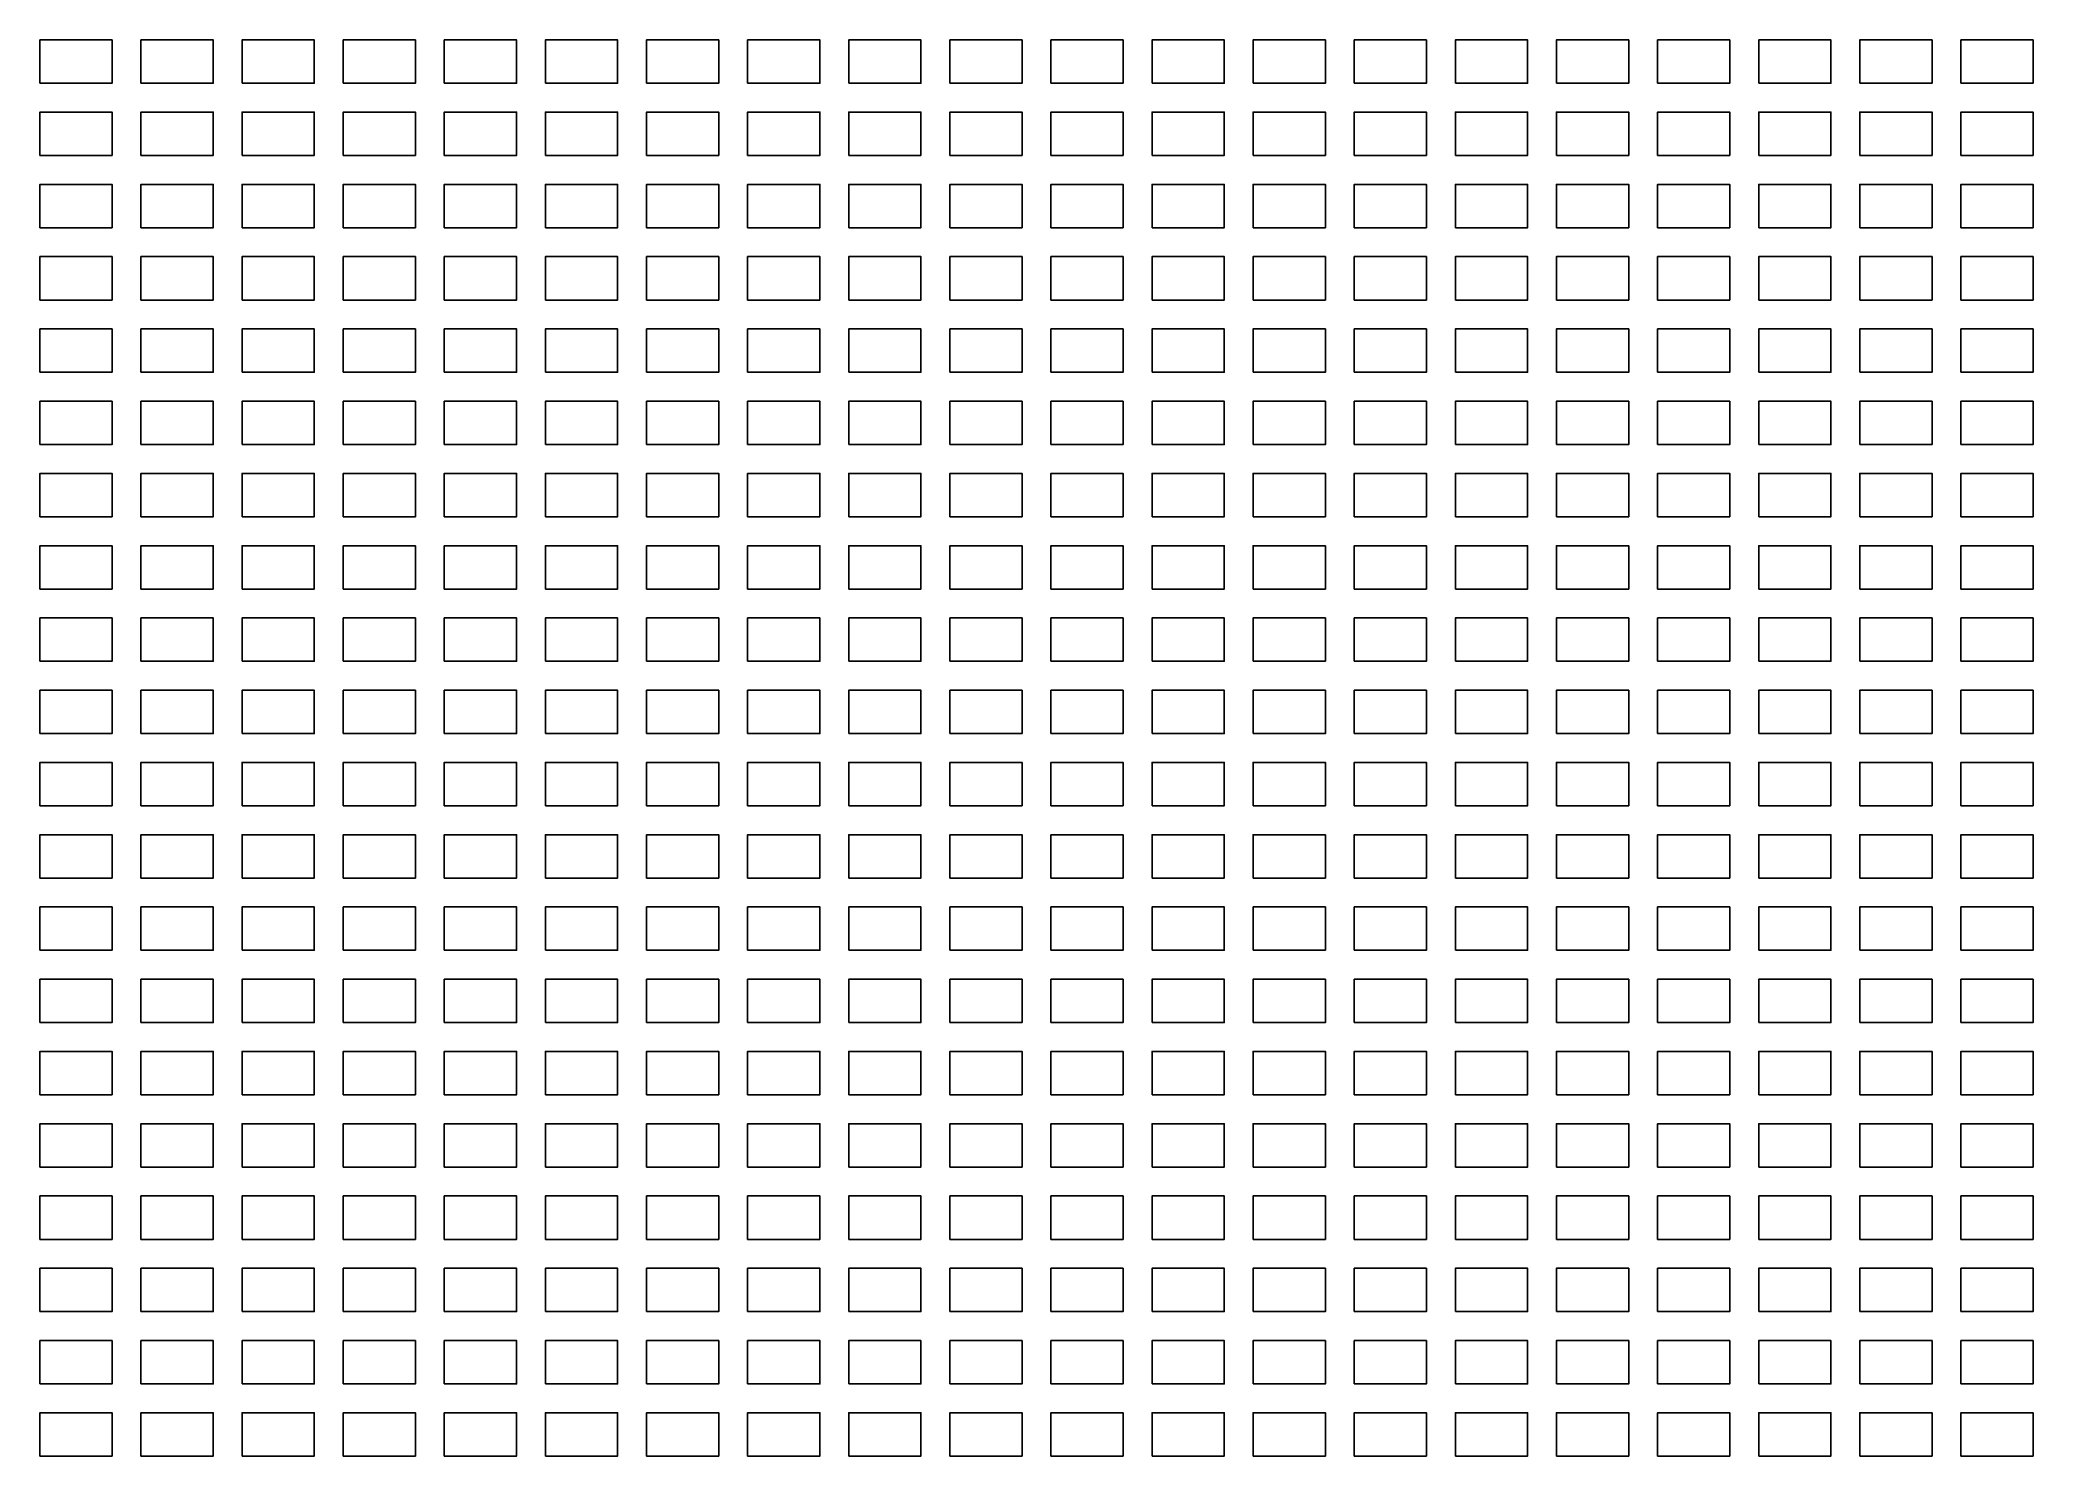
# Model space of a CAD drawing. Header units: millimetres. Extents: x 0 to 552, y 0 to 392.
import ezdxf

# ---------------------------------------------------------------- set-up
doc = ezdxf.new("R2010")
doc.units = ezdxf.units.MM

msp = doc.modelspace()

# ---------------------------------------------------------------- linework, layer by layer
at = {"layer": 'CUT'}
for points in [[(0, 380), (20, 380), (20, 392), (0, 392)], [(28, 380), (48, 380), (48, 392), (28, 392)], [(56, 380), (76, 380), (76, 392), (56, 392)], [(84, 380), (104, 380), (104, 392), (84, 392)], [(112, 380), (132, 380), (132, 392), (112, 392)], [(140, 380), (160, 380), (160, 392), (140, 392)], [(168, 380), (188, 380), (188, 392), (168, 392)], [(196, 380), (216, 380), (216, 392), (196, 392)], [(224, 380), (244, 380), (244, 392), (224, 392)], [(252, 380), (272, 380), (272, 392), (252, 392)], [(280, 380), (300, 380), (300, 392), (280, 392)], [(308, 380), (328, 380), (328, 392), (308, 392)], [(336, 380), (356, 380), (356, 392), (336, 392)], [(364, 380), (384, 380), (384, 392), (364, 392)], [(392, 380), (412, 380), (412, 392), (392, 392)], [(420, 380), (440, 380), (440, 392), (420, 392)], [(448, 380), (468, 380), (468, 392), (448, 392)], [(476, 380), (496, 380), (496, 392), (476, 392)], [(504, 380), (524, 380), (524, 392), (504, 392)], [(532, 380), (552, 380), (552, 392), (532, 392)], [(0, 360), (20, 360), (20, 372), (0, 372)], [(28, 360), (48, 360), (48, 372), (28, 372)], [(56, 360), (76, 360), (76, 372), (56, 372)], [(84, 360), (104, 360), (104, 372), (84, 372)], [(112, 360), (132, 360), (132, 372), (112, 372)], [(140, 360), (160, 360), (160, 372), (140, 372)], [(168, 360), (188, 360), (188, 372), (168, 372)], [(196, 360), (216, 360), (216, 372), (196, 372)], [(224, 360), (244, 360), (244, 372), (224, 372)], [(252, 360), (272, 360), (272, 372), (252, 372)], [(280, 360), (300, 360), (300, 372), (280, 372)], [(308, 360), (328, 360), (328, 372), (308, 372)], [(336, 360), (356, 360), (356, 372), (336, 372)], [(364, 360), (384, 360), (384, 372), (364, 372)], [(392, 360), (412, 360), (412, 372), (392, 372)], [(420, 360), (440, 360), (440, 372), (420, 372)], [(448, 360), (468, 360), (468, 372), (448, 372)], [(476, 360), (496, 360), (496, 372), (476, 372)], [(504, 360), (524, 360), (524, 372), (504, 372)], [(532, 360), (552, 360), (552, 372), (532, 372)], [(0, 340), (20, 340), (20, 352), (0, 352)], [(28, 340), (48, 340), (48, 352), (28, 352)], [(56, 340), (76, 340), (76, 352), (56, 352)], [(84, 340), (104, 340), (104, 352), (84, 352)], [(112, 340), (132, 340), (132, 352), (112, 352)], [(140, 340), (160, 340), (160, 352), (140, 352)], [(168, 340), (188, 340), (188, 352), (168, 352)], [(196, 340), (216, 340), (216, 352), (196, 352)], [(224, 340), (244, 340), (244, 352), (224, 352)], [(252, 340), (272, 340), (272, 352), (252, 352)], [(280, 340), (300, 340), (300, 352), (280, 352)], [(308, 340), (328, 340), (328, 352), (308, 352)], [(336, 340), (356, 340), (356, 352), (336, 352)], [(364, 340), (384, 340), (384, 352), (364, 352)], [(392, 340), (412, 340), (412, 352), (392, 352)], [(420, 340), (440, 340), (440, 352), (420, 352)], [(448, 340), (468, 340), (468, 352), (448, 352)], [(476, 340), (496, 340), (496, 352), (476, 352)], [(504, 340), (524, 340), (524, 352), (504, 352)], [(532, 340), (552, 340), (552, 352), (532, 352)], [(0, 320), (20, 320), (20, 332), (0, 332)], [(28, 320), (48, 320), (48, 332), (28, 332)], [(56, 320), (76, 320), (76, 332), (56, 332)], [(84, 320), (104, 320), (104, 332), (84, 332)], [(112, 320), (132, 320), (132, 332), (112, 332)], [(140, 320), (160, 320), (160, 332), (140, 332)], [(168, 320), (188, 320), (188, 332), (168, 332)], [(196, 320), (216, 320), (216, 332), (196, 332)], [(224, 320), (244, 320), (244, 332), (224, 332)], [(252, 320), (272, 320), (272, 332), (252, 332)], [(280, 320), (300, 320), (300, 332), (280, 332)], [(308, 320), (328, 320), (328, 332), (308, 332)], [(336, 320), (356, 320), (356, 332), (336, 332)], [(364, 320), (384, 320), (384, 332), (364, 332)], [(392, 320), (412, 320), (412, 332), (392, 332)], [(420, 320), (440, 320), (440, 332), (420, 332)], [(448, 320), (468, 320), (468, 332), (448, 332)], [(476, 320), (496, 320), (496, 332), (476, 332)], [(504, 320), (524, 320), (524, 332), (504, 332)], [(532, 320), (552, 320), (552, 332), (532, 332)], [(0, 300), (20, 300), (20, 312), (0, 312)], [(28, 300), (48, 300), (48, 312), (28, 312)], [(56, 300), (76, 300), (76, 312), (56, 312)], [(84, 300), (104, 300), (104, 312), (84, 312)], [(112, 300), (132, 300), (132, 312), (112, 312)], [(140, 300), (160, 300), (160, 312), (140, 312)], [(168, 300), (188, 300), (188, 312), (168, 312)], [(196, 300), (216, 300), (216, 312), (196, 312)], [(224, 300), (244, 300), (244, 312), (224, 312)], [(252, 300), (272, 300), (272, 312), (252, 312)], [(280, 300), (300, 300), (300, 312), (280, 312)], [(308, 300), (328, 300), (328, 312), (308, 312)], [(336, 300), (356, 300), (356, 312), (336, 312)], [(364, 300), (384, 300), (384, 312), (364, 312)], [(392, 300), (412, 300), (412, 312), (392, 312)], [(420, 300), (440, 300), (440, 312), (420, 312)], [(448, 300), (468, 300), (468, 312), (448, 312)], [(476, 300), (496, 300), (496, 312), (476, 312)], [(504, 300), (524, 300), (524, 312), (504, 312)], [(532, 300), (552, 300), (552, 312), (532, 312)], [(0, 280), (20, 280), (20, 292), (0, 292)], [(28, 280), (48, 280), (48, 292), (28, 292)], [(56, 280), (76, 280), (76, 292), (56, 292)], [(84, 280), (104, 280), (104, 292), (84, 292)], [(112, 280), (132, 280), (132, 292), (112, 292)], [(140, 280), (160, 280), (160, 292), (140, 292)], [(168, 280), (188, 280), (188, 292), (168, 292)], [(196, 280), (216, 280), (216, 292), (196, 292)], [(224, 280), (244, 280), (244, 292), (224, 292)], [(252, 280), (272, 280), (272, 292), (252, 292)], [(280, 280), (300, 280), (300, 292), (280, 292)], [(308, 280), (328, 280), (328, 292), (308, 292)], [(336, 280), (356, 280), (356, 292), (336, 292)], [(364, 280), (384, 280), (384, 292), (364, 292)], [(392, 280), (412, 280), (412, 292), (392, 292)], [(420, 280), (440, 280), (440, 292), (420, 292)], [(448, 280), (468, 280), (468, 292), (448, 292)], [(476, 280), (496, 280), (496, 292), (476, 292)], [(504, 280), (524, 280), (524, 292), (504, 292)], [(532, 280), (552, 280), (552, 292), (532, 292)], [(0, 260), (20, 260), (20, 272), (0, 272)], [(28, 260), (48, 260), (48, 272), (28, 272)], [(56, 260), (76, 260), (76, 272), (56, 272)], [(84, 260), (104, 260), (104, 272), (84, 272)], [(112, 260), (132, 260), (132, 272), (112, 272)], [(140, 260), (160, 260), (160, 272), (140, 272)], [(168, 260), (188, 260), (188, 272), (168, 272)], [(196, 260), (216, 260), (216, 272), (196, 272)], [(224, 260), (244, 260), (244, 272), (224, 272)], [(252, 260), (272, 260), (272, 272), (252, 272)], [(280, 260), (300, 260), (300, 272), (280, 272)], [(308, 260), (328, 260), (328, 272), (308, 272)], [(336, 260), (356, 260), (356, 272), (336, 272)], [(364, 260), (384, 260), (384, 272), (364, 272)], [(392, 260), (412, 260), (412, 272), (392, 272)], [(420, 260), (440, 260), (440, 272), (420, 272)], [(448, 260), (468, 260), (468, 272), (448, 272)], [(476, 260), (496, 260), (496, 272), (476, 272)], [(504, 260), (524, 260), (524, 272), (504, 272)], [(532, 260), (552, 260), (552, 272), (532, 272)], [(0, 240), (20, 240), (20, 252), (0, 252)], [(28, 240), (48, 240), (48, 252), (28, 252)], [(56, 240), (76, 240), (76, 252), (56, 252)], [(84, 240), (104, 240), (104, 252), (84, 252)], [(112, 240), (132, 240), (132, 252), (112, 252)], [(140, 240), (160, 240), (160, 252), (140, 252)], [(168, 240), (188, 240), (188, 252), (168, 252)], [(196, 240), (216, 240), (216, 252), (196, 252)], [(224, 240), (244, 240), (244, 252), (224, 252)], [(252, 240), (272, 240), (272, 252), (252, 252)], [(280, 240), (300, 240), (300, 252), (280, 252)], [(308, 240), (328, 240), (328, 252), (308, 252)], [(336, 240), (356, 240), (356, 252), (336, 252)], [(364, 240), (384, 240), (384, 252), (364, 252)], [(392, 240), (412, 240), (412, 252), (392, 252)], [(420, 240), (440, 240), (440, 252), (420, 252)], [(448, 240), (468, 240), (468, 252), (448, 252)], [(476, 240), (496, 240), (496, 252), (476, 252)], [(504, 240), (524, 240), (524, 252), (504, 252)], [(532, 240), (552, 240), (552, 252), (532, 252)], [(0, 220), (20, 220), (20, 232), (0, 232)], [(28, 220), (48, 220), (48, 232), (28, 232)], [(56, 220), (76, 220), (76, 232), (56, 232)], [(84, 220), (104, 220), (104, 232), (84, 232)], [(112, 220), (132, 220), (132, 232), (112, 232)], [(140, 220), (160, 220), (160, 232), (140, 232)], [(168, 220), (188, 220), (188, 232), (168, 232)], [(196, 220), (216, 220), (216, 232), (196, 232)], [(224, 220), (244, 220), (244, 232), (224, 232)], [(252, 220), (272, 220), (272, 232), (252, 232)], [(280, 220), (300, 220), (300, 232), (280, 232)], [(308, 220), (328, 220), (328, 232), (308, 232)], [(336, 220), (356, 220), (356, 232), (336, 232)], [(364, 220), (384, 220), (384, 232), (364, 232)], [(392, 220), (412, 220), (412, 232), (392, 232)], [(420, 220), (440, 220), (440, 232), (420, 232)], [(448, 220), (468, 220), (468, 232), (448, 232)], [(476, 220), (496, 220), (496, 232), (476, 232)], [(504, 220), (524, 220), (524, 232), (504, 232)], [(532, 220), (552, 220), (552, 232), (532, 232)], [(0, 200), (20, 200), (20, 212), (0, 212)], [(28, 200), (48, 200), (48, 212), (28, 212)], [(56, 200), (76, 200), (76, 212), (56, 212)], [(84, 200), (104, 200), (104, 212), (84, 212)], [(112, 200), (132, 200), (132, 212), (112, 212)], [(140, 200), (160, 200), (160, 212), (140, 212)], [(168, 200), (188, 200), (188, 212), (168, 212)], [(196, 200), (216, 200), (216, 212), (196, 212)], [(224, 200), (244, 200), (244, 212), (224, 212)], [(252, 200), (272, 200), (272, 212), (252, 212)], [(280, 200), (300, 200), (300, 212), (280, 212)], [(308, 200), (328, 200), (328, 212), (308, 212)], [(336, 200), (356, 200), (356, 212), (336, 212)], [(364, 200), (384, 200), (384, 212), (364, 212)], [(392, 200), (412, 200), (412, 212), (392, 212)], [(420, 200), (440, 200), (440, 212), (420, 212)], [(448, 200), (468, 200), (468, 212), (448, 212)], [(476, 200), (496, 200), (496, 212), (476, 212)], [(504, 200), (524, 200), (524, 212), (504, 212)], [(532, 200), (552, 200), (552, 212), (532, 212)], [(0, 180), (20, 180), (20, 192), (0, 192)], [(28, 180), (48, 180), (48, 192), (28, 192)], [(56, 180), (76, 180), (76, 192), (56, 192)], [(84, 180), (104, 180), (104, 192), (84, 192)], [(112, 180), (132, 180), (132, 192), (112, 192)], [(140, 180), (160, 180), (160, 192), (140, 192)], [(168, 180), (188, 180), (188, 192), (168, 192)], [(196, 180), (216, 180), (216, 192), (196, 192)], [(224, 180), (244, 180), (244, 192), (224, 192)], [(252, 180), (272, 180), (272, 192), (252, 192)], [(280, 180), (300, 180), (300, 192), (280, 192)], [(308, 180), (328, 180), (328, 192), (308, 192)], [(336, 180), (356, 180), (356, 192), (336, 192)], [(364, 180), (384, 180), (384, 192), (364, 192)], [(392, 180), (412, 180), (412, 192), (392, 192)], [(420, 180), (440, 180), (440, 192), (420, 192)], [(448, 180), (468, 180), (468, 192), (448, 192)], [(476, 180), (496, 180), (496, 192), (476, 192)], [(504, 180), (524, 180), (524, 192), (504, 192)], [(532, 180), (552, 180), (552, 192), (532, 192)], [(0, 160), (20, 160), (20, 172), (0, 172)], [(28, 160), (48, 160), (48, 172), (28, 172)], [(56, 160), (76, 160), (76, 172), (56, 172)], [(84, 160), (104, 160), (104, 172), (84, 172)], [(112, 160), (132, 160), (132, 172), (112, 172)], [(140, 160), (160, 160), (160, 172), (140, 172)], [(168, 160), (188, 160), (188, 172), (168, 172)], [(196, 160), (216, 160), (216, 172), (196, 172)], [(224, 160), (244, 160), (244, 172), (224, 172)], [(252, 160), (272, 160), (272, 172), (252, 172)], [(280, 160), (300, 160), (300, 172), (280, 172)], [(308, 160), (328, 160), (328, 172), (308, 172)], [(336, 160), (356, 160), (356, 172), (336, 172)], [(364, 160), (384, 160), (384, 172), (364, 172)], [(392, 160), (412, 160), (412, 172), (392, 172)], [(420, 160), (440, 160), (440, 172), (420, 172)], [(448, 160), (468, 160), (468, 172), (448, 172)], [(476, 160), (496, 160), (496, 172), (476, 172)], [(504, 160), (524, 160), (524, 172), (504, 172)], [(532, 160), (552, 160), (552, 172), (532, 172)], [(0, 140), (20, 140), (20, 152), (0, 152)], [(28, 140), (48, 140), (48, 152), (28, 152)], [(56, 140), (76, 140), (76, 152), (56, 152)], [(84, 140), (104, 140), (104, 152), (84, 152)], [(112, 140), (132, 140), (132, 152), (112, 152)], [(140, 140), (160, 140), (160, 152), (140, 152)], [(168, 140), (188, 140), (188, 152), (168, 152)], [(196, 140), (216, 140), (216, 152), (196, 152)], [(224, 140), (244, 140), (244, 152), (224, 152)], [(252, 140), (272, 140), (272, 152), (252, 152)], [(280, 140), (300, 140), (300, 152), (280, 152)], [(308, 140), (328, 140), (328, 152), (308, 152)], [(336, 140), (356, 140), (356, 152), (336, 152)], [(364, 140), (384, 140), (384, 152), (364, 152)], [(392, 140), (412, 140), (412, 152), (392, 152)], [(420, 140), (440, 140), (440, 152), (420, 152)], [(448, 140), (468, 140), (468, 152), (448, 152)], [(476, 140), (496, 140), (496, 152), (476, 152)], [(504, 140), (524, 140), (524, 152), (504, 152)], [(532, 140), (552, 140), (552, 152), (532, 152)], [(0, 120), (20, 120), (20, 132), (0, 132)], [(28, 120), (48, 120), (48, 132), (28, 132)], [(56, 120), (76, 120), (76, 132), (56, 132)], [(84, 120), (104, 120), (104, 132), (84, 132)], [(112, 120), (132, 120), (132, 132), (112, 132)], [(140, 120), (160, 120), (160, 132), (140, 132)], [(168, 120), (188, 120), (188, 132), (168, 132)], [(196, 120), (216, 120), (216, 132), (196, 132)], [(224, 120), (244, 120), (244, 132), (224, 132)], [(252, 120), (272, 120), (272, 132), (252, 132)], [(280, 120), (300, 120), (300, 132), (280, 132)], [(308, 120), (328, 120), (328, 132), (308, 132)], [(336, 120), (356, 120), (356, 132), (336, 132)], [(364, 120), (384, 120), (384, 132), (364, 132)], [(392, 120), (412, 120), (412, 132), (392, 132)], [(420, 120), (440, 120), (440, 132), (420, 132)], [(448, 120), (468, 120), (468, 132), (448, 132)], [(476, 120), (496, 120), (496, 132), (476, 132)], [(504, 120), (524, 120), (524, 132), (504, 132)], [(532, 120), (552, 120), (552, 132), (532, 132)], [(0, 100), (20, 100), (20, 112), (0, 112)], [(28, 100), (48, 100), (48, 112), (28, 112)], [(56, 100), (76, 100), (76, 112), (56, 112)], [(84, 100), (104, 100), (104, 112), (84, 112)], [(112, 100), (132, 100), (132, 112), (112, 112)], [(140, 100), (160, 100), (160, 112), (140, 112)], [(168, 100), (188, 100), (188, 112), (168, 112)], [(196, 100), (216, 100), (216, 112), (196, 112)], [(224, 100), (244, 100), (244, 112), (224, 112)], [(252, 100), (272, 100), (272, 112), (252, 112)], [(280, 100), (300, 100), (300, 112), (280, 112)], [(308, 100), (328, 100), (328, 112), (308, 112)], [(336, 100), (356, 100), (356, 112), (336, 112)], [(364, 100), (384, 100), (384, 112), (364, 112)], [(392, 100), (412, 100), (412, 112), (392, 112)], [(420, 100), (440, 100), (440, 112), (420, 112)], [(448, 100), (468, 100), (468, 112), (448, 112)], [(476, 100), (496, 100), (496, 112), (476, 112)], [(504, 100), (524, 100), (524, 112), (504, 112)], [(532, 100), (552, 100), (552, 112), (532, 112)], [(0, 80), (20, 80), (20, 92), (0, 92)], [(28, 80), (48, 80), (48, 92), (28, 92)], [(56, 80), (76, 80), (76, 92), (56, 92)], [(84, 80), (104, 80), (104, 92), (84, 92)], [(112, 80), (132, 80), (132, 92), (112, 92)], [(140, 80), (160, 80), (160, 92), (140, 92)], [(168, 80), (188, 80), (188, 92), (168, 92)], [(196, 80), (216, 80), (216, 92), (196, 92)], [(224, 80), (244, 80), (244, 92), (224, 92)], [(252, 80), (272, 80), (272, 92), (252, 92)], [(280, 80), (300, 80), (300, 92), (280, 92)], [(308, 80), (328, 80), (328, 92), (308, 92)], [(336, 80), (356, 80), (356, 92), (336, 92)], [(364, 80), (384, 80), (384, 92), (364, 92)], [(392, 80), (412, 80), (412, 92), (392, 92)], [(420, 80), (440, 80), (440, 92), (420, 92)], [(448, 80), (468, 80), (468, 92), (448, 92)], [(476, 80), (496, 80), (496, 92), (476, 92)], [(504, 80), (524, 80), (524, 92), (504, 92)], [(532, 80), (552, 80), (552, 92), (532, 92)], [(0, 60), (20, 60), (20, 72), (0, 72)], [(28, 60), (48, 60), (48, 72), (28, 72)], [(56, 60), (76, 60), (76, 72), (56, 72)], [(84, 60), (104, 60), (104, 72), (84, 72)], [(112, 60), (132, 60), (132, 72), (112, 72)], [(140, 60), (160, 60), (160, 72), (140, 72)], [(168, 60), (188, 60), (188, 72), (168, 72)], [(196, 60), (216, 60), (216, 72), (196, 72)], [(224, 60), (244, 60), (244, 72), (224, 72)], [(252, 60), (272, 60), (272, 72), (252, 72)], [(280, 60), (300, 60), (300, 72), (280, 72)], [(308, 60), (328, 60), (328, 72), (308, 72)], [(336, 60), (356, 60), (356, 72), (336, 72)], [(364, 60), (384, 60), (384, 72), (364, 72)], [(392, 60), (412, 60), (412, 72), (392, 72)], [(420, 60), (440, 60), (440, 72), (420, 72)], [(448, 60), (468, 60), (468, 72), (448, 72)], [(476, 60), (496, 60), (496, 72), (476, 72)], [(504, 60), (524, 60), (524, 72), (504, 72)], [(532, 60), (552, 60), (552, 72), (532, 72)], [(0, 40), (20, 40), (20, 52), (0, 52)], [(28, 40), (48, 40), (48, 52), (28, 52)], [(56, 40), (76, 40), (76, 52), (56, 52)], [(84, 40), (104, 40), (104, 52), (84, 52)], [(112, 40), (132, 40), (132, 52), (112, 52)], [(140, 40), (160, 40), (160, 52), (140, 52)], [(168, 40), (188, 40), (188, 52), (168, 52)], [(196, 40), (216, 40), (216, 52), (196, 52)], [(224, 40), (244, 40), (244, 52), (224, 52)], [(252, 40), (272, 40), (272, 52), (252, 52)], [(280, 40), (300, 40), (300, 52), (280, 52)], [(308, 40), (328, 40), (328, 52), (308, 52)], [(336, 40), (356, 40), (356, 52), (336, 52)], [(364, 40), (384, 40), (384, 52), (364, 52)], [(392, 40), (412, 40), (412, 52), (392, 52)], [(420, 40), (440, 40), (440, 52), (420, 52)], [(448, 40), (468, 40), (468, 52), (448, 52)], [(476, 40), (496, 40), (496, 52), (476, 52)], [(504, 40), (524, 40), (524, 52), (504, 52)], [(532, 40), (552, 40), (552, 52), (532, 52)], [(0, 20), (20, 20), (20, 32), (0, 32)], [(28, 20), (48, 20), (48, 32), (28, 32)], [(56, 20), (76, 20), (76, 32), (56, 32)], [(84, 20), (104, 20), (104, 32), (84, 32)], [(112, 20), (132, 20), (132, 32), (112, 32)], [(140, 20), (160, 20), (160, 32), (140, 32)], [(168, 20), (188, 20), (188, 32), (168, 32)], [(196, 20), (216, 20), (216, 32), (196, 32)], [(224, 20), (244, 20), (244, 32), (224, 32)], [(252, 20), (272, 20), (272, 32), (252, 32)], [(280, 20), (300, 20), (300, 32), (280, 32)], [(308, 20), (328, 20), (328, 32), (308, 32)], [(336, 20), (356, 20), (356, 32), (336, 32)], [(364, 20), (384, 20), (384, 32), (364, 32)], [(392, 20), (412, 20), (412, 32), (392, 32)], [(420, 20), (440, 20), (440, 32), (420, 32)], [(448, 20), (468, 20), (468, 32), (448, 32)], [(476, 20), (496, 20), (496, 32), (476, 32)], [(504, 20), (524, 20), (524, 32), (504, 32)], [(532, 20), (552, 20), (552, 32), (532, 32)], [(0, 0), (20, 0), (20, 12), (0, 12)], [(28, 0), (48, 0), (48, 12), (28, 12)], [(56, 0), (76, 0), (76, 12), (56, 12)], [(84, 0), (104, 0), (104, 12), (84, 12)], [(112, 0), (132, 0), (132, 12), (112, 12)], [(140, 0), (160, 0), (160, 12), (140, 12)], [(168, 0), (188, 0), (188, 12), (168, 12)], [(196, 0), (216, 0), (216, 12), (196, 12)], [(224, 0), (244, 0), (244, 12), (224, 12)], [(252, 0), (272, 0), (272, 12), (252, 12)], [(280, 0), (300, 0), (300, 12), (280, 12)], [(308, 0), (328, 0), (328, 12), (308, 12)], [(336, 0), (356, 0), (356, 12), (336, 12)], [(364, 0), (384, 0), (384, 12), (364, 12)], [(392, 0), (412, 0), (412, 12), (392, 12)], [(420, 0), (440, 0), (440, 12), (420, 12)], [(448, 0), (468, 0), (468, 12), (448, 12)], [(476, 0), (496, 0), (496, 12), (476, 12)], [(504, 0), (524, 0), (524, 12), (504, 12)], [(532, 0), (552, 0), (552, 12), (532, 12)]]:
    msp.add_lwpolyline(points, close=True, dxfattribs=at)

doc.saveas('drawing.dxf')
